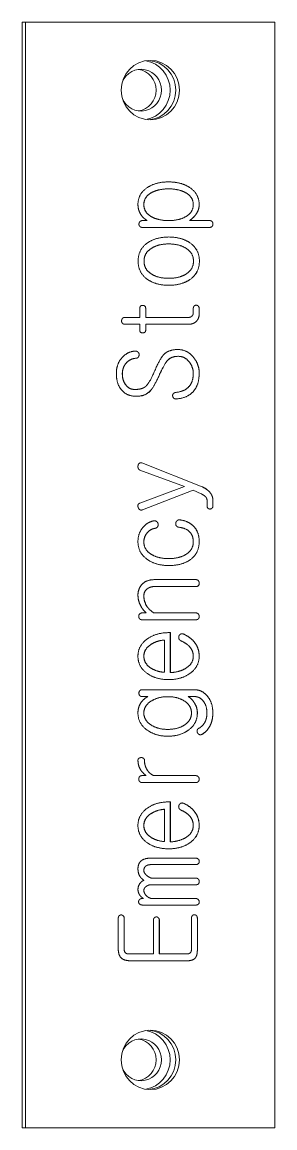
# Model space of a CAD drawing. Header units: millimetres. Extents: x 4969 to 37601, y -771 to 6478.
# Drawn here: x 10415.8 to 10430.6, y 3083.2 to 3148.2 of the extents above; entities that cross this region are included whole.
import ezdxf

# ---------------------------------------------------------------- set-up
doc = ezdxf.new("R2010")
doc.units = ezdxf.units.MM
doc.header["$LTSCALE"] = 7
doc.header["$MEASUREMENT"] = 0
doc.layers.get('0').update_dxf_attribs({"linetype": 'CONTINUOUS'})
doc.layers.add('REMOTE BOX ASSY(OP)$0$가시적인 것(ISO)', color=3, linetype='CONTINUOUS', lineweight=5)

# ---------------------------------------------------------------- blocks, each defined once
blk = doc.blocks.new('A$C110D02F4')
at = {"layer": 'REMOTE BOX ASSY(OP)$0$가시적인 것(ISO)'}
for p, q in [((-386.503, 232.5), (-386.711, 232.5)), ((-386.711, 167.5), (-386.711, 232.5)), ((-371.831, 232.5), (-386.503, 232.5)), ((-386.503, 232.5), (-386.503, 167.5)), ((-371.831, 167.5), (-371.831, 232.5)), ((-378.086, 222.699), (-378.088, 222.699)), ((-376.432, 221.268), (-376.434, 221.268)), ((-379.625, 220.834), (-379.353, 220.834)), ((-375.678, 220.433), (-379.625, 220.433)), ((-378.086, 220.834), (-378.088, 220.834)), ((-376.857, 220.834), (-376.859, 220.834)), ((-376.857, 220.834), (-375.666, 220.834)), ((-375.526, 220.491), (-375.528, 220.491)), ((-375.52, 220.769), (-375.522, 220.769)), ((-378.073, 219.461), (-378.075, 219.461)), ((-378.073, 217.44), (-378.075, 217.44)), ((-379.784, 215.141), (-379.784, 215.672)), ((-379.437, 215.672), (-379.437, 215.141)), ((-379.435, 215.672), (-379.435, 215.141)), ((-376.635, 215.426), (-376.635, 215.659)), ((-376.289, 215.659), (-376.289, 215.355)), ((-376.287, 215.659), (-376.287, 215.355)), ((-380.664, 215.141), (-379.784, 215.141)), ((-379.784, 214.74), (-380.664, 214.74)), ((-379.784, 214.383), (-379.784, 214.74)), ((-379.435, 215.141), (-379.437, 215.141)), ((-379.435, 214.74), (-379.437, 214.74)), ((-379.437, 214.74), (-379.437, 214.383)), ((-379.435, 215.141), (-376.92, 215.141)), ((-379.435, 214.74), (-379.435, 214.383)), ((-376.895, 214.74), (-379.435, 214.74)), ((-379.86, 212.823), (-379.862, 212.823)), ((-379.822, 212.972), (-379.824, 212.972)), ((-377.522, 212.855), (-377.524, 212.855)), ((-380.601, 212.44), (-380.603, 212.44)), ((-381.158, 211.806), (-381.158, 211.883)), ((-378.614, 211.799), (-378.645, 211.734)), ((-378.643, 211.734), (-378.645, 211.734)), ((-378.612, 211.799), (-378.643, 211.734)), ((-378.612, 211.799), (-378.614, 211.799)), ((-380.62, 211.19), (-380.622, 211.19)), ((-380.088, 210.905), (-380.09, 210.905)), ((-377.617, 210.348), (-377.619, 210.348)), ((-377.148, 205.199), (-379.771, 206.171)), ((-379.669, 206.585), (-379.672, 206.585)), ((-379.672, 206.585), (-376.118, 205.187)), ((-379.669, 206.585), (-376.115, 205.187)), ((-379.79, 204.222), (-377.148, 205.199)), ((-376.637, 204.979), (-379.627, 203.833)), ((-376.635, 204.979), (-379.625, 203.833)), ((-376.635, 204.979), (-376.637, 204.979)), ((-376.166, 204.772), (-376.635, 204.979)), ((-376.115, 205.187), (-376.118, 205.187)), ((-375.824, 204.073), (-375.824, 204.364)), ((-375.478, 204.364), (-375.478, 204.073)), ((-375.476, 204.364), (-375.476, 204.073)), ((-379.625, 203.833), (-379.627, 203.833)), ((-378.738, 202.829), (-378.74, 202.829)), ((-378.7, 202.984), (-378.702, 202.984)), ((-376.603, 202.855), (-376.605, 202.855)), ((-378.884, 202.745), (-378.886, 202.745)), ((-378.086, 200.964), (-378.088, 200.964)), ((-378.928, 199.727), (-376.464, 199.727)), ((-379.34, 199.189), (-379.342, 199.189)), ((-378.865, 199.325), (-378.867, 199.325)), ((-376.458, 199.325), (-378.865, 199.325)), ((-376.325, 199.383), (-376.327, 199.383)), ((-376.28, 199.526), (-376.282, 199.526)), ((-379.644, 197.771), (-379.403, 197.771)), ((-379.321, 198.101), (-379.323, 198.101)), ((-378.96, 197.771), (-378.962, 197.771)), ((-378.96, 197.771), (-376.483, 197.771)), ((-376.477, 197.369), (-379.65, 197.369)), ((-376.28, 197.57), (-376.282, 197.57)), ((-378.079, 196.611), (-377.984, 196.611)), ((-377.986, 196.611), (-377.986, 194.26)), ((-377.984, 196.611), (-377.984, 194.26)), ((-377.205, 196.527), (-377.207, 196.527)), ((-378.333, 196.177), (-378.335, 196.177)), ((-378.333, 194.28), (-378.333, 196.177)), ((-378.333, 194.28), (-378.335, 194.28)), ((-377.984, 194.26), (-377.986, 194.26)), ((-379.65, 193.256), (-376.565, 193.256)), ((-379.315, 192.855), (-379.65, 192.855)), ((-378.143, 192.848), (-378.145, 192.848)), ((-376.933, 192.855), (-376.935, 192.855)), ((-376.559, 192.855), (-376.933, 192.855)), ((-375.824, 192.9), (-375.826, 192.9)), ((-375.64, 191.165), (-375.642, 191.165)), ((-378.143, 190.925), (-378.145, 190.925)), ((-376.115, 190.64), (-376.118, 190.64)), ((-379.568, 189.228), (-379.57, 189.228)), ((-379.663, 188.205), (-379.403, 188.205)), ((-378.96, 188.205), (-378.962, 188.205)), ((-378.96, 188.205), (-376.483, 188.205)), ((-376.331, 187.861), (-376.333, 187.861)), ((-376.483, 187.803), (-379.663, 187.803)), ((-378.079, 186.663), (-377.984, 186.663)), ((-377.986, 186.663), (-377.986, 184.312)), ((-377.984, 186.663), (-377.984, 184.312)), ((-377.205, 186.579), (-377.207, 186.579)), ((-378.333, 186.229), (-378.335, 186.229)), ((-378.333, 184.332), (-378.333, 186.229)), ((-378.333, 184.332), (-378.335, 184.332)), ((-377.984, 184.312), (-377.986, 184.312)), ((-379.099, 183.36), (-376.502, 183.36)), ((-379.429, 182.887), (-379.431, 182.887)), ((-379.068, 182.978), (-379.07, 182.978)), ((-376.489, 182.978), (-379.068, 182.978)), ((-376.337, 183.295), (-376.339, 183.295)), ((-376.331, 183.036), (-376.333, 183.036)), ((-376.28, 183.166), (-376.282, 183.166)), ((-379.093, 182.175), (-379.095, 182.175)), ((-379.093, 182.175), (-376.451, 182.175)), ((-376.325, 182.11), (-376.327, 182.11)), ((-379.41, 181.689), (-379.412, 181.689)), ((-379.099, 181.793), (-379.101, 181.793)), ((-376.464, 181.793), (-379.099, 181.793)), ((-379.638, 180.983), (-379.568, 180.983)), ((-379.112, 180.983), (-379.114, 180.983)), ((-379.112, 180.983), (-376.483, 180.983)), ((-376.337, 180.918), (-376.339, 180.918)), ((-376.28, 180.789), (-376.282, 180.789)), ((-376.464, 180.601), (-379.625, 180.601)), ((-381.051, 178.049), (-381.051, 179.817)), ((-380.759, 179.966), (-380.761, 179.966)), ((-380.704, 179.817), (-380.704, 178.004)), ((-380.702, 179.817), (-380.702, 178.004)), ((-378.979, 177.725), (-378.979, 179.707)), ((-378.688, 179.85), (-378.69, 179.85)), ((-378.633, 179.707), (-378.633, 177.725)), ((-378.631, 179.707), (-378.631, 177.725)), ((-376.743, 177.984), (-376.743, 179.817)), ((-376.451, 179.979), (-376.453, 179.979)), ((-376.396, 179.817), (-376.396, 177.965)), ((-376.394, 179.817), (-376.394, 177.965)), ((-380.626, 177.79), (-380.628, 177.79)), ((-380.436, 177.725), (-380.438, 177.725)), ((-380.436, 177.725), (-378.979, 177.725)), ((-378.631, 177.725), (-378.633, 177.725)), ((-378.631, 177.725), (-377.009, 177.725)), ((-376.54, 177.466), (-376.542, 177.466)), ((-377.002, 177.324), (-380.335, 177.324)), ((-386.503, 167.5), (-386.711, 167.5)), ((-386.503, 167.5), (-371.831, 167.5))]:
    blk.add_line(p, q, dxfattribs=at)
for centre in [(-379.167, 228.5), (-379.167, 171.5)]:
    blk.add_ellipse(centre, major_axis=(0, -1.75), ratio=0.978148, dxfattribs=at)
for centre, major_axis, start_param, end_param in [((-379.707, 228.5), (0, -1.75), 0.158563, 2.98303), ((-379.375, 228.5), (0, 1.75), 3.20236, 6.222417), ((-379.375, 228.5), (0, -1.75), 0.060768, 3.080825), ((-379.707, 228.5), (0, 1.229), 1.982489, 7.442289), ((-380.019, 228.5), (0, -1.229), 0.130026, 3.011566), ((-379.707, 171.5), (0, -1.75), 0.158563, 2.98303), ((-379.375, 171.5), (0, 1.75), 3.20236, 6.222417), ((-379.375, 171.5), (0, -1.75), 0.060768, 3.080825), ((-379.707, 171.5), (0, 1.229), 1.982489, 7.442289), ((-380.019, 171.5), (0, -1.23), 0.130026, 3.011566)]:
    blk.add_ellipse(centre, major_axis=major_axis, ratio=0.978148, start_param=start_param, end_param=end_param, dxfattribs=at)
for points in [[(-379.334, 222.777), (-378.84, 223.108), (-378.092, 223.108)], [(-378.092, 223.108), (-377.344, 223.108), (-376.85, 222.777)], [(-378.092, 223.108), (-377.346, 223.107), (-376.852, 222.777)], [(-379.891, 221.773), (-379.891, 222.415), (-379.334, 222.777)], [(-379.095, 222.473), (-379.545, 222.22), (-379.545, 221.773)], [(-379.093, 222.473), (-379.543, 222.22), (-379.543, 221.773)], [(-378.088, 222.699), (-378.696, 222.699), (-379.095, 222.473)], [(-378.086, 222.699), (-378.694, 222.699), (-379.093, 222.473)], [(-377.085, 222.473), (-377.484, 222.699), (-378.086, 222.699)], [(-376.635, 221.773), (-376.635, 222.22), (-377.085, 222.473)], [(-376.852, 222.777), (-376.289, 222.415), (-376.289, 221.773)], [(-376.85, 222.777), (-376.287, 222.415), (-376.287, 221.773)], [(-379.726, 221.197), (-379.891, 221.462), (-379.891, 221.773)], [(-379.545, 221.773), (-379.545, 221.313), (-379.095, 221.061)], [(-379.543, 221.773), (-379.543, 221.313), (-379.093, 221.061)], [(-377.085, 221.061), (-376.635, 221.313), (-376.635, 221.773)], [(-376.289, 221.773), (-376.289, 221.495), (-376.434, 221.268)], [(-376.287, 221.773), (-376.287, 221.495), (-376.432, 221.268)], [(-379.353, 220.834), (-379.581, 220.97), (-379.726, 221.197)], [(-379.095, 221.061), (-378.696, 220.834), (-378.088, 220.834)], [(-379.093, 221.061), (-378.694, 220.834), (-378.086, 220.834)], [(-378.086, 220.834), (-377.484, 220.834), (-377.085, 221.061)], [(-376.434, 221.268), (-376.574, 221.035), (-376.859, 220.834)], [(-376.432, 221.268), (-376.572, 221.035), (-376.857, 220.834)], [(-379.834, 220.633), (-379.828, 220.711), (-379.777, 220.769)], [(-379.79, 220.497), (-379.834, 220.549), (-379.834, 220.633)], [(-379.625, 220.433), (-379.733, 220.433), (-379.79, 220.497)], [(-379.777, 220.769), (-379.72, 220.834), (-379.625, 220.834)], [(-375.528, 220.491), (-375.585, 220.433), (-375.68, 220.433)], [(-375.526, 220.491), (-375.583, 220.433), (-375.678, 220.433)], [(-375.668, 220.834), (-375.579, 220.834), (-375.522, 220.769)], [(-375.666, 220.834), (-375.577, 220.834), (-375.52, 220.769)], [(-375.478, 220.633), (-375.478, 220.549), (-375.528, 220.491)], [(-375.476, 220.633), (-375.476, 220.549), (-375.526, 220.491)], [(-375.522, 220.769), (-375.478, 220.711), (-375.478, 220.633)], [(-375.52, 220.769), (-375.476, 220.711), (-375.476, 220.633)], [(-379.321, 219.526), (-378.827, 219.869), (-378.073, 219.869)], [(-378.073, 219.869), (-377.325, 219.869), (-376.831, 219.526)], [(-378.073, 219.869), (-377.327, 219.869), (-376.833, 219.526)], [(-379.879, 218.451), (-379.879, 219.144), (-379.321, 219.526)], [(-379.082, 219.215), (-379.532, 218.943), (-379.532, 218.451)], [(-379.08, 219.215), (-379.53, 218.943), (-379.53, 218.451)], [(-378.075, 219.461), (-378.69, 219.461), (-379.082, 219.215)], [(-378.073, 219.461), (-378.688, 219.461), (-379.08, 219.215)], [(-377.072, 219.215), (-377.471, 219.461), (-378.073, 219.461)], [(-376.622, 218.451), (-376.622, 218.943), (-377.072, 219.215)], [(-376.833, 219.526), (-376.276, 219.144), (-376.276, 218.451)], [(-376.831, 219.526), (-376.274, 219.144), (-376.274, 218.451)], [(-379.321, 217.369), (-379.879, 217.758), (-379.879, 218.451)], [(-379.532, 218.451), (-379.532, 217.952), (-379.082, 217.68)], [(-379.53, 218.451), (-379.53, 217.952), (-379.08, 217.68)], [(-377.072, 217.68), (-376.622, 217.952), (-376.622, 218.451)], [(-376.276, 218.451), (-376.276, 217.758), (-376.833, 217.369)], [(-376.274, 218.451), (-376.274, 217.758), (-376.831, 217.369)], [(-378.073, 217.032), (-378.827, 217.032), (-379.321, 217.369)], [(-379.082, 217.68), (-378.69, 217.44), (-378.075, 217.44)], [(-379.08, 217.68), (-378.688, 217.44), (-378.073, 217.44)], [(-378.073, 217.44), (-377.471, 217.44), (-377.072, 217.68)], [(-376.831, 217.369), (-377.325, 217.032), (-378.073, 217.032)], [(-376.833, 217.369), (-377.327, 217.033), (-378.073, 217.032)], [(-379.784, 215.672), (-379.784, 215.847), (-379.612, 215.847)], [(-379.614, 215.847), (-379.437, 215.841), (-379.437, 215.672)], [(-379.612, 215.847), (-379.435, 215.841), (-379.435, 215.672)], [(-376.635, 215.659), (-376.635, 215.75), (-376.584, 215.808)], [(-376.584, 215.808), (-376.534, 215.86), (-376.464, 215.86)], [(-376.465, 215.86), (-376.396, 215.86), (-376.346, 215.808)], [(-376.464, 215.86), (-376.394, 215.86), (-376.344, 215.808)], [(-376.346, 215.808), (-376.289, 215.75), (-376.289, 215.659)], [(-376.344, 215.808), (-376.287, 215.75), (-376.287, 215.659)], [(-376.92, 215.141), (-376.806, 215.141), (-376.73, 215.206)], [(-376.73, 215.206), (-376.635, 215.284), (-376.635, 215.426)], [(-376.289, 215.355), (-376.289, 215.057), (-376.479, 214.889)], [(-376.287, 215.355), (-376.287, 215.057), (-376.477, 214.889)], [(-380.854, 214.94), (-380.854, 215.018), (-380.81, 215.076)], [(-380.81, 214.798), (-380.854, 214.856), (-380.854, 214.94)], [(-380.81, 215.076), (-380.759, 215.141), (-380.664, 215.141)], [(-380.664, 214.74), (-380.759, 214.74), (-380.81, 214.798)], [(-376.479, 214.889), (-376.65, 214.74), (-376.897, 214.74)], [(-376.477, 214.889), (-376.648, 214.74), (-376.895, 214.74)], [(-379.612, 214.234), (-379.784, 214.234), (-379.784, 214.383)], [(-379.435, 214.383), (-379.435, 214.234), (-379.612, 214.234)], [(-379.437, 214.383), (-379.437, 214.235), (-379.612, 214.234)], [(-378.415, 212.907), (-378.117, 213.256), (-377.56, 213.256)], [(-377.56, 213.256), (-376.99, 213.256), (-376.616, 212.79)], [(-377.56, 213.256), (-376.991, 213.256), (-376.618, 212.79)], [(-381.158, 211.883), (-381.158, 212.434), (-380.803, 212.803)], [(-380.803, 212.803), (-380.493, 213.127), (-380.075, 213.166)], [(-379.995, 212.745), (-380.375, 212.712), (-380.603, 212.44)], [(-379.993, 212.745), (-380.373, 212.712), (-380.601, 212.44)], [(-380.075, 213.166), (-379.967, 213.172), (-379.898, 213.114)], [(-380.055, 213.166), (-379.962, 213.166), (-379.9, 213.114)], [(-379.862, 212.823), (-379.906, 212.751), (-379.995, 212.745)], [(-379.86, 212.823), (-379.904, 212.751), (-379.993, 212.745)], [(-379.9, 213.114), (-379.836, 213.062), (-379.824, 212.972)], [(-379.898, 213.114), (-379.834, 213.062), (-379.822, 212.972)], [(-379.824, 212.972), (-379.817, 212.887), (-379.862, 212.823)], [(-379.822, 212.972), (-379.815, 212.887), (-379.86, 212.823)], [(-378.96, 211.877), (-378.618, 212.674), (-378.415, 212.907)], [(-378.157, 212.609), (-378.322, 212.427), (-378.614, 211.799)], [(-378.155, 212.609), (-378.32, 212.427), (-378.612, 211.799)], [(-377.524, 212.855), (-377.929, 212.855), (-378.157, 212.609)], [(-377.522, 212.855), (-377.927, 212.855), (-378.155, 212.609)], [(-376.844, 212.486), (-377.097, 212.855), (-377.522, 212.855)], [(-376.618, 212.79), (-376.289, 212.382), (-376.289, 211.877)], [(-376.616, 212.79), (-376.287, 212.382), (-376.287, 211.877)], [(-380.603, 212.44), (-380.812, 212.181), (-380.812, 211.825)], [(-380.601, 212.44), (-380.81, 212.181), (-380.81, 211.825)], [(-376.635, 211.864), (-376.635, 212.188), (-376.844, 212.486)], [(-380.86, 210.88), (-381.158, 211.236), (-381.158, 211.806)], [(-380.812, 211.825), (-380.812, 211.462), (-380.622, 211.19)], [(-380.81, 211.825), (-380.81, 211.462), (-380.62, 211.19)], [(-379.435, 211.087), (-379.226, 211.268), (-378.96, 211.877)], [(-378.645, 211.734), (-378.949, 211.067), (-379.146, 210.847)], [(-378.643, 211.734), (-378.947, 211.067), (-379.144, 210.847)], [(-376.863, 211.106), (-376.635, 211.385), (-376.635, 211.864)], [(-376.289, 211.877), (-376.289, 211.216), (-376.593, 210.841)], [(-376.287, 211.877), (-376.287, 211.216), (-376.591, 210.841)], [(-379.974, 210.504), (-380.544, 210.504), (-380.86, 210.88)], [(-380.622, 211.19), (-380.413, 210.905), (-380.09, 210.905)], [(-380.62, 211.19), (-380.411, 210.905), (-380.088, 210.905)], [(-380.088, 210.905), (-379.644, 210.905), (-379.435, 211.087)], [(-379.144, 210.847), (-379.454, 210.504), (-379.974, 210.504)], [(-379.146, 210.847), (-379.456, 210.505), (-379.974, 210.504)], [(-377.851, 210.523), (-377.858, 210.601), (-377.813, 210.659)], [(-377.813, 210.659), (-377.756, 210.724), (-377.649, 210.737)], [(-377.649, 210.737), (-377.123, 210.789), (-376.863, 211.106)], [(-376.593, 210.841), (-376.928, 210.413), (-377.619, 210.348)], [(-376.591, 210.841), (-376.926, 210.413), (-377.617, 210.348)], [(-377.782, 210.394), (-377.839, 210.446), (-377.851, 210.523)], [(-377.617, 210.348), (-377.718, 210.335), (-377.782, 210.394)], [(-377.619, 210.348), (-377.637, 210.346), (-377.654, 210.346)], [(-379.879, 206.281), (-379.904, 206.359), (-379.885, 206.443)], [(-379.885, 206.443), (-379.866, 206.527), (-379.809, 206.566)], [(-379.771, 206.171), (-379.853, 206.197), (-379.879, 206.281)], [(-379.809, 206.566), (-379.746, 206.611), (-379.669, 206.585)], [(-379.724, 206.595), (-379.699, 206.595), (-379.672, 206.585)], [(-375.906, 204.591), (-375.97, 204.668), (-376.166, 204.772)], [(-376.118, 205.187), (-375.794, 205.038), (-375.636, 204.83)], [(-376.115, 205.187), (-375.792, 205.038), (-375.634, 204.83)], [(-375.636, 204.83), (-375.478, 204.63), (-375.478, 204.364)], [(-375.634, 204.83), (-375.476, 204.63), (-375.476, 204.364)], [(-379.872, 203.956), (-379.91, 204.034), (-379.891, 204.105)], [(-379.891, 204.105), (-379.872, 204.189), (-379.79, 204.222)], [(-375.824, 204.364), (-375.824, 204.506), (-375.906, 204.591)], [(-379.777, 203.839), (-379.841, 203.872), (-379.872, 203.956)], [(-379.625, 203.833), (-379.707, 203.794), (-379.777, 203.839)], [(-379.627, 203.833), (-379.665, 203.815), (-379.699, 203.815)], [(-375.773, 203.924), (-375.824, 203.975), (-375.824, 204.073)], [(-375.653, 203.878), (-375.723, 203.878), (-375.773, 203.924)], [(-375.535, 203.924), (-375.585, 203.879), (-375.654, 203.878)], [(-375.533, 203.924), (-375.583, 203.878), (-375.653, 203.878)], [(-375.478, 204.073), (-375.478, 203.975), (-375.535, 203.924)], [(-375.476, 204.073), (-375.476, 203.975), (-375.533, 203.924)], [(-379.891, 201.968), (-379.891, 202.453), (-379.587, 202.81)], [(-379.587, 202.81), (-379.302, 203.14), (-378.928, 203.185)], [(-378.928, 203.185), (-378.84, 203.192), (-378.77, 203.127)], [(-378.913, 203.186), (-378.835, 203.185), (-378.772, 203.127)], [(-378.74, 202.829), (-378.791, 202.758), (-378.886, 202.745)], [(-378.738, 202.829), (-378.789, 202.758), (-378.884, 202.745)], [(-378.772, 203.127), (-378.715, 203.075), (-378.702, 202.984)], [(-378.77, 203.127), (-378.713, 203.075), (-378.7, 202.984)], [(-378.702, 202.984), (-378.696, 202.9), (-378.74, 202.829)], [(-378.7, 202.984), (-378.694, 202.9), (-378.738, 202.829)], [(-377.63, 202.887), (-377.68, 202.952), (-377.668, 203.043)], [(-377.668, 203.043), (-377.655, 203.133), (-377.592, 203.192)], [(-377.459, 202.803), (-377.573, 202.81), (-377.63, 202.887)], [(-377.592, 203.192), (-377.522, 203.256), (-377.427, 203.244)], [(-377.459, 203.246), (-377.444, 203.246), (-377.429, 203.244)], [(-376.838, 202.525), (-377.053, 202.758), (-377.459, 202.803)], [(-377.429, 203.244), (-376.909, 203.172), (-376.605, 202.855)], [(-377.427, 203.244), (-376.907, 203.172), (-376.603, 202.855)], [(-376.605, 202.855), (-376.289, 202.512), (-376.289, 201.968)], [(-376.603, 202.855), (-376.287, 202.512), (-376.287, 201.968)], [(-379.355, 202.473), (-379.545, 202.24), (-379.545, 201.942)], [(-379.353, 202.473), (-379.543, 202.24), (-379.543, 201.942)], [(-378.886, 202.745), (-379.165, 202.699), (-379.355, 202.473)], [(-378.884, 202.745), (-379.163, 202.699), (-379.353, 202.473)], [(-376.635, 201.942), (-376.635, 202.304), (-376.838, 202.525)], [(-379.334, 200.912), (-379.891, 201.301), (-379.891, 201.968)], [(-379.545, 201.942), (-379.545, 201.482), (-379.095, 201.21)], [(-379.543, 201.942), (-379.543, 201.482), (-379.093, 201.21)], [(-377.066, 201.21), (-376.635, 201.475), (-376.635, 201.942)], [(-376.289, 201.968), (-376.289, 201.268), (-376.827, 200.892)], [(-376.287, 201.968), (-376.287, 201.268), (-376.825, 200.892)], [(-378.079, 200.556), (-378.821, 200.556), (-379.334, 200.912)], [(-379.095, 201.21), (-378.69, 200.964), (-378.088, 200.964)], [(-379.093, 201.21), (-378.688, 200.964), (-378.086, 200.964)], [(-378.086, 200.964), (-377.471, 200.964), (-377.066, 201.21)], [(-376.825, 200.892), (-377.313, 200.556), (-378.079, 200.556)], [(-376.827, 200.892), (-377.314, 200.556), (-378.079, 200.556)], [(-379.682, 199.416), (-379.422, 199.727), (-378.928, 199.727)], [(-376.466, 199.727), (-376.384, 199.727), (-376.333, 199.662)], [(-376.464, 199.727), (-376.382, 199.727), (-376.331, 199.662)], [(-376.333, 199.662), (-376.289, 199.604), (-376.282, 199.526)], [(-376.331, 199.662), (-376.287, 199.604), (-376.28, 199.526)], [(-379.891, 198.826), (-379.891, 199.17), (-379.682, 199.416)], [(-379.342, 199.189), (-379.545, 199.047), (-379.545, 198.768)], [(-379.34, 199.189), (-379.543, 199.047), (-379.543, 198.768)], [(-378.867, 199.325), (-379.165, 199.325), (-379.342, 199.189)], [(-378.865, 199.325), (-379.163, 199.325), (-379.34, 199.189)], [(-376.327, 199.383), (-376.377, 199.325), (-376.46, 199.325)], [(-376.325, 199.383), (-376.375, 199.325), (-376.458, 199.325)], [(-376.282, 199.526), (-376.282, 199.442), (-376.327, 199.383)], [(-376.28, 199.526), (-376.28, 199.442), (-376.325, 199.383)], [(-379.707, 198.14), (-379.891, 198.464), (-379.891, 198.826)], [(-379.545, 198.768), (-379.545, 198.399), (-379.323, 198.101)], [(-379.543, 198.768), (-379.543, 198.399), (-379.321, 198.101)], [(-379.847, 197.57), (-379.847, 197.648), (-379.796, 197.706)], [(-379.796, 197.706), (-379.739, 197.771), (-379.644, 197.771)], [(-379.403, 197.771), (-379.587, 197.939), (-379.707, 198.14)], [(-379.323, 198.101), (-379.196, 197.939), (-378.962, 197.771)], [(-379.321, 198.101), (-379.194, 197.939), (-378.96, 197.771)], [(-376.485, 197.771), (-376.396, 197.771), (-376.339, 197.706)], [(-376.483, 197.771), (-376.394, 197.771), (-376.337, 197.706)], [(-376.339, 197.706), (-376.289, 197.648), (-376.282, 197.57)], [(-376.337, 197.706), (-376.287, 197.648), (-376.28, 197.57)], [(-379.796, 197.427), (-379.847, 197.486), (-379.847, 197.57)], [(-379.65, 197.369), (-379.746, 197.369), (-379.796, 197.427)], [(-376.333, 197.427), (-376.384, 197.369), (-376.479, 197.369)], [(-376.331, 197.427), (-376.382, 197.369), (-376.477, 197.369)], [(-376.282, 197.57), (-376.282, 197.486), (-376.333, 197.427)], [(-376.28, 197.57), (-376.28, 197.486), (-376.331, 197.427)], [(-379.334, 196.249), (-378.814, 196.611), (-378.079, 196.611)], [(-377.484, 196.255), (-377.509, 196.333), (-377.478, 196.411)], [(-377.478, 196.411), (-377.452, 196.488), (-377.382, 196.527)], [(-377.382, 196.527), (-377.3, 196.566), (-377.205, 196.527)], [(-377.298, 196.547), (-377.254, 196.546), (-377.207, 196.527)], [(-377.207, 196.527), (-376.77, 196.333), (-376.529, 195.996)], [(-377.205, 196.527), (-376.768, 196.333), (-376.527, 195.996)], [(-379.891, 195.225), (-379.891, 195.854), (-379.334, 196.249)], [(-379.127, 195.918), (-379.545, 195.646), (-379.545, 195.225)], [(-379.125, 195.918), (-379.543, 195.646), (-379.543, 195.225)], [(-378.335, 196.177), (-378.778, 196.145), (-379.127, 195.918)], [(-378.333, 196.177), (-378.776, 196.145), (-379.125, 195.918)], [(-377.351, 196.126), (-377.446, 196.165), (-377.484, 196.255)], [(-376.857, 195.789), (-377.021, 195.977), (-377.351, 196.126)], [(-376.635, 195.225), (-376.635, 195.556), (-376.857, 195.789)], [(-376.529, 195.996), (-376.289, 195.659), (-376.289, 195.225)], [(-376.527, 195.996), (-376.287, 195.659), (-376.287, 195.225)], [(-379.334, 194.202), (-379.891, 194.591), (-379.891, 195.225)], [(-379.545, 195.225), (-379.545, 194.798), (-379.133, 194.532)], [(-379.543, 195.225), (-379.543, 194.798), (-379.131, 194.532)], [(-377.072, 194.519), (-376.635, 194.791), (-376.635, 195.225)], [(-376.289, 195.225), (-376.289, 194.591), (-376.846, 194.202)], [(-376.287, 195.225), (-376.287, 194.591), (-376.844, 194.202)], [(-379.133, 194.532), (-378.791, 194.312), (-378.335, 194.28)], [(-379.131, 194.532), (-378.789, 194.312), (-378.333, 194.28)], [(-377.984, 194.26), (-377.452, 194.286), (-377.072, 194.519)], [(-378.079, 193.852), (-378.821, 193.852), (-379.334, 194.202)], [(-376.844, 194.202), (-377.351, 193.852), (-378.079, 193.852)], [(-376.846, 194.202), (-377.352, 193.853), (-378.079, 193.852)], [(-379.834, 193.056), (-379.834, 193.133), (-379.79, 193.192)], [(-379.79, 192.913), (-379.834, 192.972), (-379.834, 193.056)], [(-379.79, 193.192), (-379.739, 193.256), (-379.65, 193.256)], [(-376.567, 193.256), (-376.13, 193.256), (-375.826, 192.9)], [(-376.565, 193.256), (-376.128, 193.256), (-375.824, 192.9)], [(-379.891, 191.896), (-379.891, 192.188), (-379.752, 192.434)], [(-379.65, 192.855), (-379.739, 192.855), (-379.79, 192.913)], [(-379.752, 192.434), (-379.6, 192.693), (-379.315, 192.855)], [(-379.101, 192.596), (-379.545, 192.324), (-379.545, 191.89)], [(-379.099, 192.596), (-379.543, 192.324), (-379.543, 191.89)], [(-378.145, 192.848), (-378.696, 192.848), (-379.101, 192.596)], [(-378.143, 192.848), (-378.694, 192.848), (-379.099, 192.596)], [(-377.167, 192.596), (-377.566, 192.848), (-378.143, 192.848)], [(-376.743, 191.89), (-376.743, 192.33), (-377.167, 192.596)], [(-376.935, 192.855), (-376.713, 192.719), (-376.567, 192.479)], [(-376.933, 192.855), (-376.711, 192.719), (-376.565, 192.479)], [(-376.567, 192.479), (-376.396, 192.207), (-376.396, 191.896)], [(-376.565, 192.479), (-376.394, 192.207), (-376.394, 191.896)], [(-376.058, 192.602), (-376.268, 192.855), (-376.559, 192.855)], [(-375.83, 191.896), (-375.83, 192.33), (-376.058, 192.602)], [(-375.826, 192.9), (-375.484, 192.518), (-375.484, 191.89)], [(-375.824, 192.9), (-375.482, 192.518), (-375.482, 191.89)], [(-379.34, 190.873), (-379.891, 191.262), (-379.891, 191.896)], [(-379.545, 191.89), (-379.545, 191.449), (-379.101, 191.171)], [(-379.543, 191.89), (-379.543, 191.449), (-379.099, 191.171)], [(-377.167, 191.171), (-376.743, 191.443), (-376.743, 191.89)], [(-376.396, 191.896), (-376.396, 191.255), (-376.928, 190.873)], [(-376.394, 191.896), (-376.394, 191.255), (-376.926, 190.873)], [(-375.963, 191.326), (-375.83, 191.566), (-375.83, 191.896)], [(-375.484, 191.89), (-375.484, 191.482), (-375.642, 191.165)], [(-375.482, 191.89), (-375.482, 191.482), (-375.64, 191.165)], [(-379.101, 191.171), (-378.696, 190.925), (-378.145, 190.925)], [(-379.099, 191.171), (-378.694, 190.925), (-378.143, 190.925)], [(-378.143, 190.925), (-377.566, 190.925), (-377.167, 191.171)], [(-376.318, 190.983), (-376.09, 191.1), (-375.963, 191.326)], [(-375.642, 191.165), (-375.807, 190.815), (-376.118, 190.64)], [(-375.64, 191.165), (-375.805, 190.815), (-376.115, 190.64)], [(-378.136, 190.523), (-378.833, 190.523), (-379.34, 190.873)], [(-376.926, 190.873), (-377.421, 190.523), (-378.136, 190.523)], [(-376.928, 190.873), (-377.422, 190.524), (-378.136, 190.523)], [(-376.382, 190.718), (-376.426, 190.789), (-376.407, 190.86)], [(-376.407, 190.86), (-376.394, 190.938), (-376.318, 190.983)], [(-376.274, 190.62), (-376.344, 190.646), (-376.382, 190.718)], [(-376.115, 190.64), (-376.198, 190.588), (-376.274, 190.62)], [(-376.118, 190.64), (-376.168, 190.608), (-376.215, 190.608)], [(-379.891, 189.118), (-379.891, 189.183), (-379.834, 189.222)], [(-379.834, 189.222), (-379.777, 189.267), (-379.701, 189.267)], [(-379.701, 189.267), (-379.619, 189.267), (-379.568, 189.228)], [(-379.701, 189.267), (-379.62, 189.266), (-379.57, 189.228)], [(-379.57, 189.228), (-379.507, 189.183), (-379.507, 189.105)], [(-379.568, 189.228), (-379.505, 189.183), (-379.505, 189.105)], [(-379.739, 188.554), (-379.891, 188.807), (-379.891, 189.118)], [(-379.403, 188.205), (-379.625, 188.367), (-379.739, 188.554)], [(-379.507, 189.105), (-379.507, 188.788), (-379.348, 188.541)], [(-379.505, 189.105), (-379.505, 188.788), (-379.346, 188.541)], [(-379.348, 188.541), (-379.209, 188.321), (-378.962, 188.205)], [(-379.346, 188.541), (-379.207, 188.321), (-378.96, 188.205)], [(-379.841, 188.004), (-379.841, 188.082), (-379.803, 188.14)], [(-379.796, 187.861), (-379.841, 187.92), (-379.841, 188.004)], [(-379.803, 188.14), (-379.752, 188.205), (-379.663, 188.205)], [(-379.663, 187.803), (-379.746, 187.803), (-379.796, 187.861)], [(-376.485, 188.205), (-376.396, 188.205), (-376.339, 188.14)], [(-376.333, 187.861), (-376.39, 187.803), (-376.485, 187.803)], [(-376.483, 188.205), (-376.394, 188.205), (-376.337, 188.14)], [(-376.331, 187.861), (-376.388, 187.803), (-376.483, 187.803)], [(-376.339, 188.14), (-376.289, 188.082), (-376.289, 188.004)], [(-376.337, 188.14), (-376.287, 188.082), (-376.287, 188.004)], [(-376.289, 188.004), (-376.289, 187.92), (-376.333, 187.861)], [(-376.287, 188.004), (-376.287, 187.92), (-376.331, 187.861)], [(-379.334, 186.301), (-378.814, 186.663), (-378.079, 186.663)], [(-377.478, 186.462), (-377.452, 186.54), (-377.382, 186.579)], [(-377.382, 186.579), (-377.3, 186.618), (-377.205, 186.579)], [(-377.298, 186.598), (-377.254, 186.598), (-377.207, 186.579)], [(-377.207, 186.579), (-376.77, 186.385), (-376.529, 186.048)], [(-377.205, 186.579), (-376.768, 186.385), (-376.527, 186.048)], [(-379.891, 185.277), (-379.891, 185.905), (-379.334, 186.301)], [(-379.127, 185.97), (-379.545, 185.698), (-379.545, 185.277)], [(-379.125, 185.97), (-379.543, 185.698), (-379.543, 185.277)], [(-378.335, 186.229), (-378.778, 186.197), (-379.127, 185.97)], [(-378.333, 186.229), (-378.776, 186.197), (-379.125, 185.97)], [(-377.484, 186.307), (-377.509, 186.385), (-377.478, 186.462)], [(-377.351, 186.177), (-377.446, 186.216), (-377.484, 186.307)], [(-376.857, 185.841), (-377.021, 186.028), (-377.351, 186.177)], [(-376.529, 186.048), (-376.289, 185.711), (-376.289, 185.277)], [(-376.527, 186.048), (-376.287, 185.711), (-376.287, 185.277)], [(-379.334, 184.254), (-379.891, 184.642), (-379.891, 185.277)], [(-379.545, 185.277), (-379.545, 184.85), (-379.133, 184.584)], [(-379.543, 185.277), (-379.543, 184.85), (-379.131, 184.584)], [(-377.072, 184.571), (-376.635, 184.843), (-376.635, 185.277)], [(-376.635, 185.277), (-376.635, 185.608), (-376.857, 185.841)], [(-376.289, 185.277), (-376.289, 184.642), (-376.846, 184.254)], [(-376.287, 185.277), (-376.287, 184.642), (-376.844, 184.254)], [(-378.079, 183.904), (-378.821, 183.904), (-379.334, 184.254)], [(-379.133, 184.584), (-378.791, 184.364), (-378.335, 184.332)], [(-379.131, 184.584), (-378.789, 184.364), (-378.333, 184.332)], [(-376.844, 184.254), (-377.351, 183.904), (-378.079, 183.904)], [(-376.846, 184.254), (-377.352, 183.905), (-378.079, 183.904)], [(-377.984, 184.312), (-377.452, 184.338), (-377.072, 184.571)], [(-379.701, 183.198), (-379.505, 183.36), (-379.099, 183.36)], [(-376.504, 183.36), (-376.403, 183.36), (-376.339, 183.295)], [(-376.502, 183.36), (-376.401, 183.36), (-376.337, 183.295)], [(-379.891, 182.732), (-379.891, 183.036), (-379.701, 183.198)], [(-379.803, 182.33), (-379.891, 182.499), (-379.891, 182.732)], [(-379.431, 182.887), (-379.545, 182.803), (-379.545, 182.635)], [(-379.429, 182.887), (-379.543, 182.803), (-379.543, 182.635)], [(-379.07, 182.978), (-379.317, 182.978), (-379.431, 182.887)], [(-379.068, 182.978), (-379.315, 182.978), (-379.429, 182.887)], [(-376.333, 183.036), (-376.39, 182.978), (-376.491, 182.978)], [(-376.331, 183.036), (-376.388, 182.978), (-376.489, 182.978)], [(-376.339, 183.295), (-376.282, 183.244), (-376.282, 183.166)], [(-376.337, 183.295), (-376.28, 183.244), (-376.28, 183.166)], [(-376.282, 183.166), (-376.276, 183.088), (-376.333, 183.036)], [(-376.28, 183.166), (-376.274, 183.088), (-376.331, 183.036)], [(-379.536, 182.052), (-379.72, 182.181), (-379.803, 182.33)], [(-379.784, 181.858), (-379.682, 182), (-379.536, 182.052)], [(-379.545, 182.635), (-379.545, 182.499), (-379.412, 182.369)], [(-379.543, 182.635), (-379.543, 182.499), (-379.41, 182.369)], [(-379.412, 182.369), (-379.285, 182.246), (-379.095, 182.175)], [(-379.41, 182.369), (-379.283, 182.246), (-379.093, 182.175)], [(-376.453, 182.175), (-376.377, 182.175), (-376.327, 182.11)], [(-376.451, 182.175), (-376.375, 182.175), (-376.325, 182.11)], [(-376.327, 182.11), (-376.282, 182.058), (-376.282, 181.981)], [(-376.325, 182.11), (-376.28, 182.058), (-376.28, 181.981)], [(-379.891, 181.514), (-379.891, 181.696), (-379.784, 181.858)], [(-379.777, 181.171), (-379.891, 181.333), (-379.891, 181.514)], [(-379.412, 181.689), (-379.545, 181.592), (-379.545, 181.462)], [(-379.545, 181.462), (-379.545, 181.313), (-379.424, 181.177)], [(-379.41, 181.689), (-379.543, 181.592), (-379.543, 181.462)], [(-379.543, 181.462), (-379.543, 181.313), (-379.422, 181.177)], [(-379.101, 181.793), (-379.279, 181.793), (-379.412, 181.689)], [(-379.099, 181.793), (-379.277, 181.793), (-379.41, 181.689)], [(-376.327, 181.851), (-376.377, 181.793), (-376.466, 181.793)], [(-376.325, 181.851), (-376.375, 181.793), (-376.464, 181.793)], [(-376.282, 181.981), (-376.282, 181.903), (-376.327, 181.851)], [(-376.28, 181.981), (-376.28, 181.903), (-376.325, 181.851)], [(-379.853, 180.789), (-379.853, 180.867), (-379.796, 180.918)], [(-379.796, 180.659), (-379.853, 180.711), (-379.853, 180.789)], [(-379.796, 180.918), (-379.739, 180.983), (-379.638, 180.983)], [(-379.568, 180.983), (-379.695, 181.061), (-379.777, 181.171)], [(-379.424, 181.177), (-379.304, 181.041), (-379.114, 180.983)], [(-379.422, 181.177), (-379.302, 181.041), (-379.112, 180.983)], [(-376.485, 180.983), (-376.396, 180.983), (-376.339, 180.918)], [(-376.483, 180.983), (-376.394, 180.983), (-376.337, 180.918)], [(-376.339, 180.918), (-376.289, 180.867), (-376.282, 180.789)], [(-376.337, 180.918), (-376.287, 180.867), (-376.28, 180.789)], [(-376.282, 180.789), (-376.282, 180.711), (-376.327, 180.659)], [(-376.28, 180.789), (-376.28, 180.711), (-376.325, 180.659)], [(-379.625, 180.601), (-379.733, 180.601), (-379.796, 180.659)], [(-376.327, 180.659), (-376.377, 180.601), (-376.466, 180.601)], [(-376.325, 180.659), (-376.375, 180.601), (-376.464, 180.601)], [(-381.051, 179.817), (-381.051, 179.908), (-381, 179.966)], [(-381, 179.966), (-380.949, 180.018), (-380.879, 180.018)], [(-380.881, 180.018), (-380.812, 180.018), (-380.761, 179.966)], [(-380.879, 180.018), (-380.81, 180.018), (-380.759, 179.966)], [(-380.761, 179.966), (-380.704, 179.915), (-380.704, 179.817)], [(-380.759, 179.966), (-380.702, 179.915), (-380.702, 179.817)], [(-378.979, 179.707), (-378.979, 179.791), (-378.928, 179.85)], [(-378.928, 179.85), (-378.878, 179.895), (-378.808, 179.902)], [(-378.808, 179.902), (-378.738, 179.902), (-378.688, 179.85)], [(-378.808, 179.902), (-378.74, 179.901), (-378.69, 179.85)], [(-378.69, 179.85), (-378.633, 179.798), (-378.633, 179.707)], [(-378.688, 179.85), (-378.631, 179.798), (-378.631, 179.707)], [(-376.743, 179.817), (-376.743, 179.915), (-376.692, 179.979)], [(-376.692, 179.979), (-376.641, 180.031), (-376.572, 180.031)], [(-376.573, 180.031), (-376.504, 180.031), (-376.453, 179.979)], [(-376.572, 180.031), (-376.502, 180.031), (-376.451, 179.979)], [(-376.453, 179.979), (-376.396, 179.915), (-376.396, 179.817)], [(-376.451, 179.979), (-376.394, 179.915), (-376.394, 179.817)], [(-380.886, 177.499), (-381.051, 177.667), (-381.051, 178.049)], [(-380.335, 177.324), (-380.715, 177.324), (-380.886, 177.499)], [(-380.704, 178.004), (-380.704, 177.868), (-380.628, 177.79)], [(-380.702, 178.004), (-380.702, 177.868), (-380.626, 177.79)], [(-380.628, 177.79), (-380.558, 177.725), (-380.438, 177.725)], [(-380.626, 177.79), (-380.556, 177.725), (-380.436, 177.725)], [(-377.009, 177.725), (-376.876, 177.725), (-376.812, 177.797)], [(-376.542, 177.466), (-376.675, 177.324), (-377.004, 177.324)], [(-376.54, 177.466), (-376.673, 177.324), (-377.002, 177.324)], [(-376.812, 177.797), (-376.743, 177.861), (-376.743, 177.984)], [(-376.396, 177.965), (-376.396, 177.609), (-376.542, 177.466)], [(-376.394, 177.965), (-376.394, 177.609), (-376.54, 177.466)]]:
    blk.add_open_spline(points, degree=2, dxfattribs=at)

msp = doc.modelspace()

# ---------------------------------------------------------------- block references
msp.add_blockref('A$C110D02F4', (10802.462, 2915.664, -0.01))

doc.saveas('drawing.dxf')
